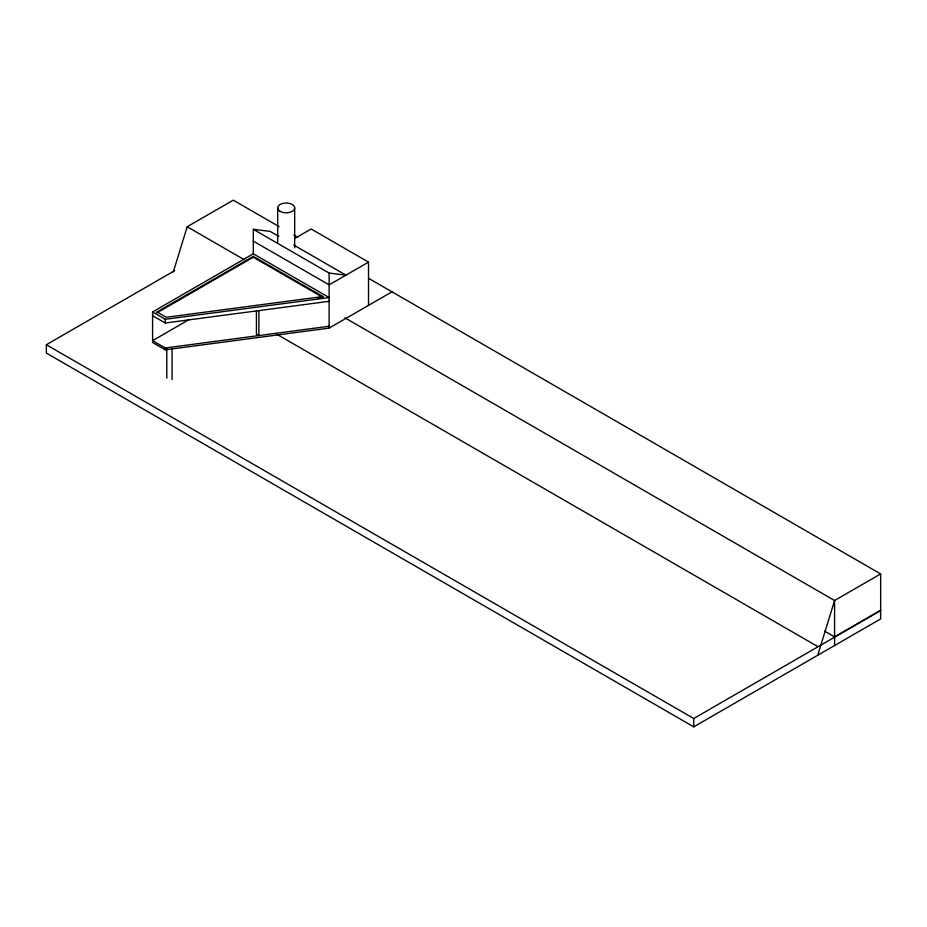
<?xml version="1.0" encoding="UTF-8"?>
<svg xmlns="http://www.w3.org/2000/svg" width="927" height="927" viewBox="0 0 927 927"><rect width="100%" height="100%" fill="white"/><g stroke="black" fill="none" stroke-linecap="round" stroke-linejoin="round"><path stroke-width="1.39" d="M173.314 271.889L187.196 226.756L233.256 200.162L279.062 226.605M817.765 655.227L834.578 600.522L880.65 573.929L880.65 618.923L693.744 726.838L46.35 353.071L46.35 344.74L174.693 270.638M152.596 311.959L253.314 253.813L329.12 297.567L165.273 319.282L152.596 311.959L152.596 342.503L165.273 349.827L329.12 328.112L391.994 291.808M157.057 311.959L253.314 256.385L322.863 296.536L322.863 297.37L253.314 257.219L157.057 312.793L157.057 311.959L166.269 317.277L322.863 296.536M294.519 238.61L311.159 229.004L368.517 262.121L368.517 305.365M188.888 319.699L152.596 340.649L165.273 347.973L329.12 326.258M368.517 262.121L329.12 284.867L253.314 241.101M880.65 610.256L834.578 636.849L824.555 631.067M46.35 344.74L693.744 718.506L880.65 610.592M317.161 298.123L320.012 297.741M152.596 315.69L165.273 323.002L329.12 301.298M253.314 253.813L253.314 229.317L270.139 231.402L278.83 236.42M253.314 229.317L329.12 273.071L345.933 275.157L293.743 245.029M293.917 235.18L297.637 237.335M368.448 278.216L880.65 573.929M187.196 226.756L244.137 259.641M344.925 317.834L834.578 600.522L834.578 645.528M277.15 334.438L817.765 646.559M693.744 718.506L693.744 726.838M329.12 273.071L329.12 328.112M294.682 207.915L294.682 247.718M277.694 207.915L277.694 242.028M258.911 310.603L258.911 335.562L256.42 334.137L256.42 311.24M253.314 256.385L253.314 257.219M172.074 348.691L172.074 379.63M166.802 348.691L166.802 378.228M165.273 319.282L165.273 323.002M165.273 347.973L165.273 349.827M280.186 211.379A8.494 4.902 0 0 0 294.392 209.178A8.494 4.902 0 0 0 283.986 203.175A8.494 4.902 0 0 0 280.186 211.379"/></g></svg>
